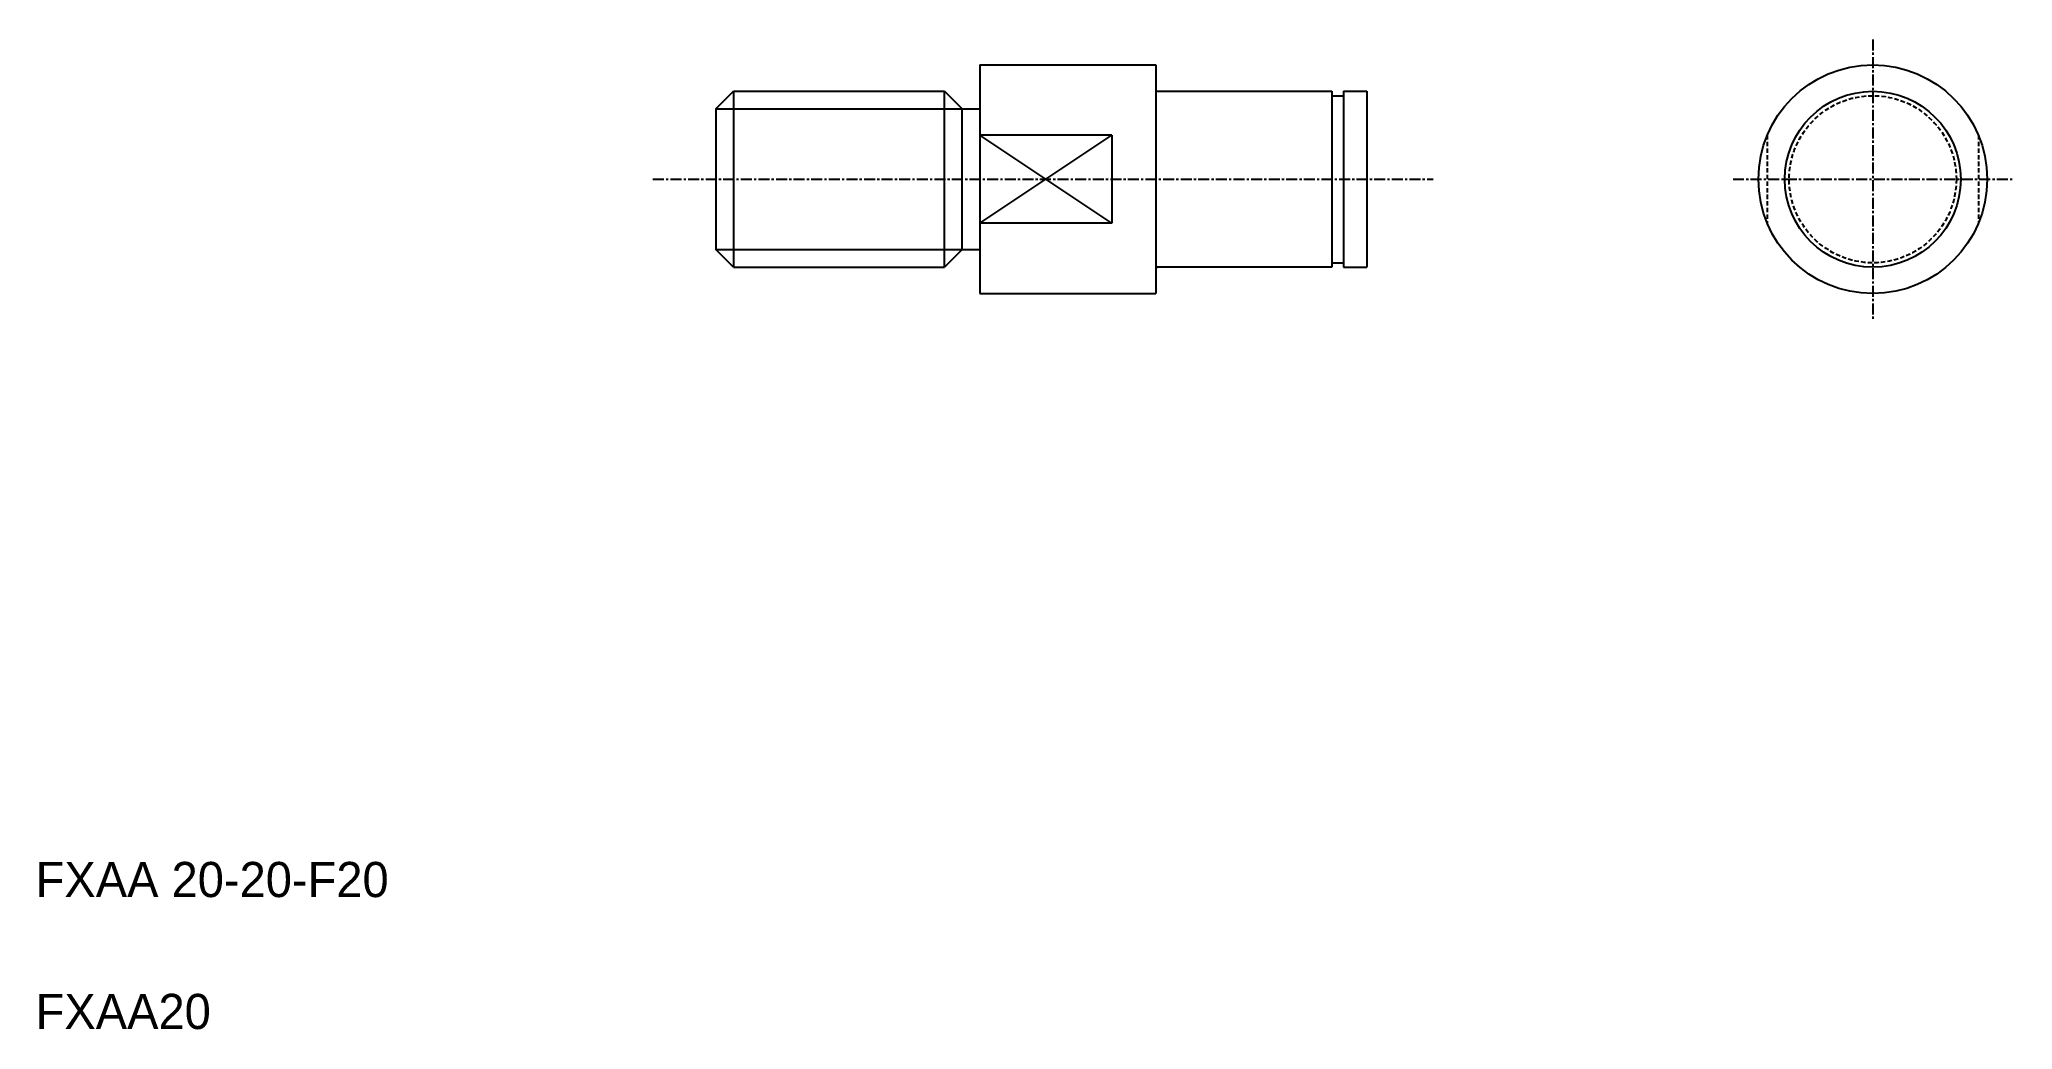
# Model space of a CAD drawing. Extents: x -40 to 184, y 89 to 201.
import ezdxf

# ---------------------------------------------------------------- set-up
doc = ezdxf.new("R2010")
doc.units = 0
doc.linetypes.add('CENTER', pattern=[2, 1.25, -0.25, 0.25, -0.25])
doc.linetypes.add('DASHED', pattern=[0.75, 0.5, -0.25])
doc.layers.get('0').update_dxf_attribs({"linetype": 'CONTINUOUS'})
doc.layers.add('CENTER', color=1, linetype='CENTER')

msp = doc.modelspace()

# ---------------------------------------------------------------- linework, layer by layer
at = {"color": 7, "linetype": 'CONTINUOUS'}
for p, q in [((66.99, 198.17), (66.99, 172.17)), ((66.99, 198.17), (86.99, 198.17)), ((86.99, 198.17), (86.99, 172.17)), ((36.99, 193.17), (38.99, 195.17)), ((38.99, 195.17), (38.99, 175.17)), ((38.99, 195.17), (62.99, 195.17)), ((62.99, 175.17), (62.99, 195.17)), ((62.99, 195.17), (64.99, 193.17)), ((87.19, 195.17), (106.99, 195.17)), ((92.14, 195.17), (92.14, 195.17)), ((97.09, 195.17), (97.09, 195.17)), ((106.99, 195.17), (106.99, 175.17)), ((108.34, 195.17), (108.34, 175.17)), ((108.34, 195.17), (110.99, 195.17)), ((110.99, 195.17), (110.99, 175.17)), ((36.99, 193.17), (36.99, 177.17)), ((64.99, 177.17), (64.99, 193.17)), ((64.99, 193.17), (66.99, 193.17)), ((106.99, 194.67), (108.34, 194.67)), ((81.99, 190.17), (66.99, 190.17)), ((81.99, 190.17), (81.99, 180.17)), ((81.99, 180.17), (66.99, 180.17)), ((38.99, 175.17), (36.99, 177.17)), ((38.99, 175.17), (62.99, 175.17)), ((64.99, 177.17), (62.99, 175.17)), ((64.99, 177.17), (66.99, 177.17)), ((106.99, 175.17), (87.19, 175.17)), ((106.99, 175.67), (108.34, 175.67)), ((108.34, 175.17), (110.99, 175.17)), ((66.99, 172.17), (86.99, 172.17))]:
    msp.add_line(p, q, dxfattribs=at)
at = {"color": 3, "linetype": 'CONTINUOUS'}
for p, q in [((36.99, 193.17), (64.99, 193.17)), ((66.99, 180.17), (81.99, 190.17)), ((81.99, 180.17), (66.99, 190.17)), ((36.99, 177.17), (64.99, 177.17))]:
    msp.add_line(p, q, dxfattribs=at)
at = {"color": 3, "linetype": 'DASHED'}
for p, q in [((156.5, 190.17), (156.5, 180.17)), ((180.5, 190.17), (180.5, 180.17))]:
    msp.add_line(p, q, dxfattribs=at)
at = {"color": 7, "linetype": 'CONTINUOUS'}
for radius in [13, 10]:
    msp.add_circle((168.5, 185.17), radius, dxfattribs=at)
at = {"color": 3, "linetype": 'DASHED'}
msp.add_circle((168.5, 185.17), 9.5, dxfattribs=at)
at = {"color": 7, "linetype": 'CONTINUOUS'}
for centre, start, end in [((87.19, 195.37), 180, 270), ((87.19, 174.97), 90, 180)]:
    msp.add_arc(centre, 0.2, start, end, dxfattribs=at)
at = {"layer": 'CENTER', "color": 1, "linetype": 'CENTER'}
for p, q in [((168.5, 201.06), (168.5, 169.29)), ((29.83, 185.17), (118.51, 185.17)), ((152.61, 185.17), (184.39, 185.17))]:
    msp.add_line(p, q, dxfattribs=at)

# ---------------------------------------------------------------- texts
at = {"color": 7, "linetype": 'CONTINUOUS'}
for s, p in [('FXAA 20-20-F20', (-40.34, 103.56)), ('FXAA20', (-40.34, 88.56))]:
    msp.add_text(s, height=4, dxfattribs=at).set_placement(p)

doc.saveas('drawing.dxf')
